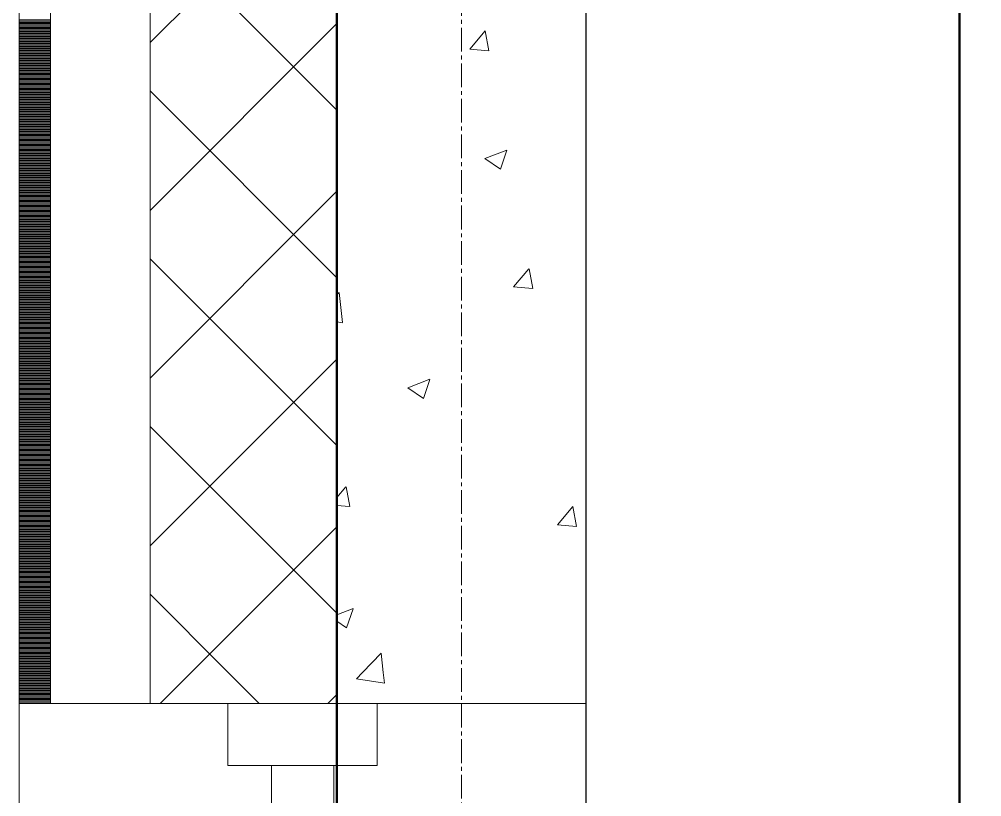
# Model space of a CAD drawing. Header units: millimetres. Extents: x -231292 to 573618, y -153144 to 564035.
# Drawn here: x 8528 to 9301, y -93020 to -92396 of the extents above; entities that cross this region are included whole.
import ezdxf

# ---------------------------------------------------------------- set-up
doc = ezdxf.new("R2010")
doc.units = ezdxf.units.MM
doc.linetypes.add('CENTER2', pattern=[28.575, 19.05, -3.175, 3.175, -3.175])
doc.layers.get('0').update_dxf_attribs({"color": 250})
for name, color, linetype, lineweight in [('A-Wall_Материал_Газоблок_Контур', 250, 'Continuous', 0), ('АР_Окна', 250, 'Continuous', 5), ('АР_Стены ПЕНОблок', 250, 'Continuous', 20), ('АР_Тонкая', 250, 'Continuous', 5), ('АР_Утеплитель', 250, 'Continuous', 0), ('АР_Штриховка', 250, 'Continuous', 0), ('РД_Оси_100', 250, 'Continuous', 0)]:
    doc.layers.add(name, color=color, linetype=linetype, lineweight=lineweight)
doc.layers.add('КР_Балки-0.5', color=60, linetype='Continuous', lineweight=50, plot=False)

# ---------------------------------------------------------------- blocks, each defined once
blk = doc.blocks.new('оси_рен')
at = {"layer": 'РД_Оси_100', "color": 251, "linetype": 'CENTER2', "true_color": 0x636466}
blk.add_line((1195652.916, 135558.25), (1195652.916, 223268.25), dxfattribs=at)

msp = doc.modelspace()

# ---------------------------------------------------------------- linework, layer by layer
at = {"lineweight": -3}
msp.add_lwpolyline([(21283.458, -80265.283), (8983.458, -80265.283), (8983.458, -98050.283), (21283.458, -98050.283)], close=True, dxfattribs=at)
at = {"layer": 'A-Wall_Материал_Газоблок_Контур', "color": 18, "linetype": 'Continuous', "lineweight": 0, "true_color": 0x000000}
for p, q in [((8528.458, -92945.283), (8528.458, -94445.283)), ((8983.458, -94445.283), (8983.458, -92945.283))]:
    msp.add_line(p, q, dxfattribs=at)
at = {"layer": 'АР_Окна', "color": 18, "linetype": 'Continuous', "lineweight": 5, "true_color": 0x000000}
for p, q in [((8528.458, -92945.283), (8528.458, -94445.283)), ((8815.958, -92945.283), (8695.958, -92945.283)), ((8695.958, -92945.283), (8695.958, -92995.283)), ((8815.958, -92995.283), (8815.958, -92945.283)), ((8983.458, -92945.283), (8983.458, -94445.283)), ((8695.958, -92995.283), (8815.958, -92995.283)), ((8730.958, -92995.283), (8780.958, -92995.283)), ((8730.958, -94395.283), (8730.958, -92995.283)), ((8780.958, -92995.283), (8780.958, -94395.283))]:
    msp.add_line(p, q, dxfattribs=at)
at = {"layer": 'АР_Стены ПЕНОблок', "color": 18, "linetype": 'Continuous', "lineweight": 20, "true_color": 0x000000}
for p, q in [((8783.458, -91745.283), (8783.458, -92920.356)), ((8983.458, -92920.356), (8983.458, -91745.283)), ((8783.458, -92920.356), (8783.458, -92945.283)), ((8983.458, -92945.283), (8983.458, -92920.356)), ((8783.458, -92945.283), (8983.458, -92945.283))]:
    msp.add_line(p, q, dxfattribs=at)
at = {"layer": 'АР_Тонкая', "color": 18, "linetype": 'Continuous', "lineweight": 5, "true_color": 0x000000}
for p, q in [((8528.458, -91745.283), (8528.458, -92920.356)), ((8553.458, -91745.283), (8553.458, -92920.356)), ((8553.458, -92920.356), (8553.458, -91745.283)), ((8633.458, -92920.356), (8633.458, -91745.283)), ((8528.458, -92920.356), (8528.458, -92945.283)), ((8553.458, -92920.356), (8553.458, -92945.283)), ((8553.458, -92945.283), (8553.458, -92920.356)), ((8633.458, -92945.283), (8633.458, -92920.356)), ((8528.458, -92945.283), (8553.458, -92945.283)), ((8553.458, -92945.283), (8633.458, -92945.283))]:
    msp.add_line(p, q, dxfattribs=at)
at = {"layer": 'АР_Утеплитель', "color": 18, "linetype": 'Continuous', "lineweight": 0, "true_color": 0x000000}
for p, q in [((8633.458, -91745.283), (8633.458, -92920.356)), ((8783.458, -92920.356), (8783.458, -91745.283)), ((8633.458, -92920.356), (8633.458, -92945.283)), ((8783.458, -92945.283), (8783.458, -92920.356)), ((8633.458, -92945.283), (8783.458, -92945.283))]:
    msp.add_line(p, q, dxfattribs=at)
at = {"layer": 'АР_Штриховка', "color": 18, "linetype": 'Continuous', "lineweight": 0, "true_color": 0x000000}
for p, q in [((8633.458, -92414.581), (8783.458, -92264.581)), ((8783.458, -92468.693), (8633.458, -92318.693)), ((8528.458, -92396.283), (8553.458, -92396.283)), ((8528.458, -92397.283), (8553.458, -92397.283)), ((8528.458, -92398.283), (8553.458, -92398.283)), ((8528.458, -92399.283), (8553.458, -92399.283)), ((8528.458, -92400.283), (8553.458, -92400.283)), ((8528.458, -92401.283), (8553.458, -92401.283)), ((8528.458, -92402.283), (8553.458, -92402.283)), ((8528.458, -92403.283), (8553.458, -92403.283)), ((8633.458, -92549.285), (8783.458, -92399.285)), ((8528.458, -92404.283), (8553.458, -92404.283)), ((8528.458, -92405.283), (8553.458, -92405.283)), ((8528.458, -92406.283), (8553.458, -92406.283)), ((8528.458, -92407.283), (8553.458, -92407.283)), ((8528.458, -92408.283), (8553.458, -92408.283)), ((8528.458, -92409.283), (8553.458, -92409.283)), ((8528.458, -92410.283), (8553.458, -92410.283)), ((8890.201, -92419.751), (8902.447, -92405.157)), ((8905.55, -92421.049), (8902.613, -92405.127)), ((8528.458, -92411.283), (8553.458, -92411.283)), ((8528.458, -92412.283), (8553.458, -92412.283)), ((8528.458, -92413.283), (8553.458, -92413.283)), ((8528.458, -92414.283), (8553.458, -92414.283)), ((8528.458, -92415.283), (8553.458, -92415.283)), ((8528.458, -92416.283), (8553.458, -92416.283)), ((8528.458, -92417.283), (8553.458, -92417.283)), ((8528.458, -92418.283), (8553.458, -92418.283)), ((8528.458, -92419.283), (8553.458, -92419.283)), ((8528.458, -92420.283), (8553.458, -92420.283)), ((8528.458, -92421.283), (8553.458, -92421.283)), ((8528.458, -92422.283), (8553.458, -92422.283)), ((8528.458, -92423.283), (8553.458, -92423.283)), ((8528.458, -92424.283), (8553.458, -92424.283)), ((8528.458, -92425.283), (8553.458, -92425.283)), ((8528.458, -92426.283), (8553.458, -92426.283)), ((8890.201, -92419.751), (8905.383, -92421.079)), ((8528.458, -92427.283), (8553.458, -92427.283)), ((8528.458, -92428.283), (8553.458, -92428.283)), ((8528.458, -92429.283), (8553.458, -92429.283)), ((8528.458, -92430.283), (8553.458, -92430.283)), ((8528.458, -92431.283), (8553.458, -92431.283)), ((8528.458, -92432.283), (8553.458, -92432.283)), ((8528.458, -92433.283), (8553.458, -92433.283)), ((8528.458, -92434.283), (8553.458, -92434.283)), ((8528.458, -92435.283), (8553.458, -92435.283)), ((8528.458, -92436.283), (8553.458, -92436.283)), ((8528.458, -92437.283), (8553.458, -92437.283)), ((8528.458, -92438.283), (8553.458, -92438.283)), ((8528.458, -92439.283), (8553.458, -92439.283)), ((8528.458, -92440.283), (8553.458, -92440.283)), ((8528.458, -92441.283), (8553.458, -92441.283)), ((8528.458, -92442.283), (8553.458, -92442.283)), ((8528.458, -92443.283), (8553.458, -92443.283)), ((8528.458, -92444.283), (8553.458, -92444.283)), ((8528.458, -92445.283), (8553.458, -92445.283)), ((8528.458, -92446.283), (8553.458, -92446.283)), ((8528.458, -92447.283), (8553.458, -92447.283)), ((8528.458, -92448.283), (8553.458, -92448.283)), ((8528.458, -92449.283), (8553.458, -92449.283)), ((8528.458, -92450.283), (8553.458, -92450.283)), ((8528.458, -92451.283), (8553.458, -92451.283)), ((8528.458, -92452.283), (8553.458, -92452.283)), ((8528.458, -92453.283), (8553.458, -92453.283)), ((8528.458, -92454.283), (8553.458, -92454.283)), ((8528.458, -92455.283), (8553.458, -92455.283)), ((8528.458, -92456.283), (8553.458, -92456.283)), ((8528.458, -92457.283), (8553.458, -92457.283)), ((8783.458, -92603.397), (8633.458, -92453.397)), ((8528.458, -92458.283), (8553.458, -92458.283)), ((8528.458, -92459.283), (8553.458, -92459.283)), ((8528.458, -92460.283), (8553.458, -92460.283)), ((8528.458, -92461.283), (8553.458, -92461.283)), ((8528.458, -92462.283), (8553.458, -92462.283)), ((8528.458, -92463.283), (8553.458, -92463.283)), ((8528.458, -92464.283), (8553.458, -92464.283)), ((8528.458, -92465.283), (8553.458, -92465.283)), ((8528.458, -92466.283), (8553.458, -92466.283)), ((8528.458, -92467.283), (8553.458, -92467.283)), ((8528.458, -92468.283), (8553.458, -92468.283)), ((8528.458, -92469.283), (8553.458, -92469.283)), ((8528.458, -92470.283), (8553.458, -92470.283)), ((8528.458, -92471.283), (8553.458, -92471.283)), ((8528.458, -92472.283), (8553.458, -92472.283)), ((8528.458, -92473.283), (8553.458, -92473.283)), ((8528.458, -92474.283), (8553.458, -92474.283)), ((8528.458, -92475.283), (8553.458, -92475.283)), ((8528.458, -92476.283), (8553.458, -92476.283)), ((8528.458, -92477.283), (8553.458, -92477.283)), ((8528.458, -92478.283), (8553.458, -92478.283)), ((8528.458, -92479.283), (8553.458, -92479.283)), ((8528.458, -92480.283), (8553.458, -92480.283)), ((8528.458, -92481.283), (8553.458, -92481.283)), ((8528.458, -92482.283), (8553.458, -92482.283)), ((8528.458, -92483.283), (8553.458, -92483.283)), ((8528.458, -92484.283), (8553.458, -92484.283)), ((8528.458, -92485.283), (8553.458, -92485.283)), ((8528.458, -92486.283), (8553.458, -92486.283)), ((8528.458, -92487.283), (8553.458, -92487.283)), ((8528.458, -92488.283), (8553.458, -92488.283)), ((8528.458, -92489.283), (8553.458, -92489.283)), ((8528.458, -92490.283), (8553.458, -92490.283)), ((8528.458, -92491.283), (8553.458, -92491.283)), ((8528.458, -92492.283), (8553.458, -92492.283)), ((8528.458, -92493.283), (8553.458, -92493.283)), ((8528.458, -92494.283), (8553.458, -92494.283)), ((8528.458, -92495.283), (8553.458, -92495.283)), ((8528.458, -92496.283), (8553.458, -92496.283)), ((8528.458, -92497.283), (8553.458, -92497.283)), ((8528.458, -92498.283), (8553.458, -92498.283)), ((8528.458, -92499.283), (8553.458, -92499.283)), ((8528.458, -92500.283), (8553.458, -92500.283)), ((8528.458, -92501.283), (8553.458, -92501.283)), ((8528.458, -92502.283), (8553.458, -92502.283)), ((8528.458, -92503.283), (8553.458, -92503.283)), ((8902.292, -92507.641), (8920.077, -92500.815)), ((8914.912, -92516.211), (8920.063, -92500.862)), ((8528.458, -92504.283), (8553.458, -92504.283)), ((8528.458, -92505.283), (8553.458, -92505.283)), ((8528.458, -92506.283), (8553.458, -92506.283)), ((8528.458, -92507.283), (8553.458, -92507.283)), ((8528.458, -92508.283), (8553.458, -92508.283)), ((8528.458, -92509.283), (8553.458, -92509.283)), ((8528.458, -92510.283), (8553.458, -92510.283)), ((8528.458, -92511.283), (8553.458, -92511.283)), ((8902.271, -92507.686), (8914.906, -92516.208)), ((8528.458, -92512.283), (8553.458, -92512.283)), ((8528.458, -92513.283), (8553.458, -92513.283)), ((8528.458, -92514.283), (8553.458, -92514.283)), ((8528.458, -92515.283), (8553.458, -92515.283)), ((8528.458, -92516.283), (8553.458, -92516.283)), ((8528.458, -92517.283), (8553.458, -92517.283)), ((8528.458, -92518.283), (8553.458, -92518.283)), ((8528.458, -92519.283), (8553.458, -92519.283)), ((8528.458, -92520.283), (8553.458, -92520.283)), ((8528.458, -92521.283), (8553.458, -92521.283)), ((8528.458, -92522.283), (8553.458, -92522.283)), ((8528.458, -92523.283), (8553.458, -92523.283)), ((8528.458, -92524.283), (8553.458, -92524.283)), ((8528.458, -92525.283), (8553.458, -92525.283)), ((8528.458, -92526.283), (8553.458, -92526.283)), ((8528.458, -92527.283), (8553.458, -92527.283)), ((8528.458, -92528.283), (8553.458, -92528.283)), ((8528.458, -92529.283), (8553.458, -92529.283)), ((8528.458, -92530.283), (8553.458, -92530.283)), ((8528.458, -92531.283), (8553.458, -92531.283)), ((8528.458, -92532.283), (8553.458, -92532.283)), ((8528.458, -92533.283), (8553.458, -92533.283)), ((8528.458, -92534.283), (8553.458, -92534.283)), ((8633.458, -92683.989), (8783.458, -92533.989)), ((8528.458, -92535.283), (8553.458, -92535.283)), ((8528.458, -92536.283), (8553.458, -92536.283)), ((8528.458, -92537.283), (8553.458, -92537.283)), ((8528.458, -92538.283), (8553.458, -92538.283)), ((8528.458, -92539.283), (8553.458, -92539.283)), ((8528.458, -92540.283), (8553.458, -92540.283)), ((8528.458, -92541.283), (8553.458, -92541.283)), ((8528.458, -92542.283), (8553.458, -92542.283)), ((8528.458, -92543.283), (8553.458, -92543.283)), ((8528.458, -92544.283), (8553.458, -92544.283)), ((8528.458, -92545.283), (8553.458, -92545.283)), ((8528.458, -92546.283), (8553.458, -92546.283)), ((8528.458, -92547.283), (8553.458, -92547.283)), ((8528.458, -92548.283), (8553.458, -92548.283)), ((8528.458, -92549.283), (8553.458, -92549.283)), ((8528.458, -92550.283), (8553.458, -92550.283)), ((8528.458, -92551.283), (8553.458, -92551.283)), ((8528.458, -92552.283), (8553.458, -92552.283)), ((8528.458, -92553.283), (8553.458, -92553.283)), ((8528.458, -92554.283), (8553.458, -92554.283)), ((8528.458, -92555.283), (8553.458, -92555.283)), ((8528.458, -92556.283), (8553.458, -92556.283)), ((8528.458, -92557.283), (8553.458, -92557.283)), ((8528.458, -92558.283), (8553.458, -92558.283)), ((8528.458, -92559.283), (8553.458, -92559.283)), ((8528.458, -92560.283), (8553.458, -92560.283)), ((8528.458, -92561.283), (8553.458, -92561.283)), ((8528.458, -92562.283), (8553.458, -92562.283)), ((8528.458, -92563.283), (8553.458, -92563.283)), ((8528.458, -92564.283), (8553.458, -92564.283)), ((8528.458, -92565.283), (8553.458, -92565.283)), ((8528.458, -92566.283), (8553.458, -92566.283)), ((8528.458, -92567.283), (8553.458, -92567.283)), ((8528.458, -92568.283), (8553.458, -92568.283)), ((8528.458, -92569.283), (8553.458, -92569.283)), ((8528.458, -92570.283), (8553.458, -92570.283)), ((8528.458, -92571.283), (8553.458, -92571.283)), ((8528.458, -92572.283), (8553.458, -92572.283)), ((8528.458, -92573.283), (8553.458, -92573.283)), ((8528.458, -92574.283), (8553.458, -92574.283)), ((8528.458, -92575.283), (8553.458, -92575.283)), ((8528.458, -92576.283), (8553.458, -92576.283)), ((8528.458, -92577.283), (8553.458, -92577.283)), ((8528.458, -92578.283), (8553.458, -92578.283)), ((8528.458, -92579.283), (8553.458, -92579.283)), ((8528.458, -92580.283), (8553.458, -92580.283)), ((8528.458, -92581.283), (8553.458, -92581.283)), ((8528.458, -92582.283), (8553.458, -92582.283)), ((8528.458, -92583.283), (8553.458, -92583.283)), ((8528.458, -92584.283), (8553.458, -92584.283)), ((8528.458, -92585.283), (8553.458, -92585.283)), ((8528.458, -92586.283), (8553.458, -92586.283)), ((8528.458, -92587.283), (8553.458, -92587.283)), ((8528.458, -92588.283), (8553.458, -92588.283)), ((8783.458, -92738.1), (8633.458, -92588.1)), ((8528.458, -92589.283), (8553.458, -92589.283)), ((8528.458, -92590.283), (8553.458, -92590.283)), ((8528.458, -92591.283), (8553.458, -92591.283)), ((8528.458, -92592.283), (8553.458, -92592.283)), ((8528.458, -92593.283), (8553.458, -92593.283)), ((8528.458, -92594.283), (8553.458, -92594.283)), ((8528.458, -92595.283), (8553.458, -92595.283)), ((8528.458, -92596.283), (8553.458, -92596.283)), ((8925.445, -92610.807), (8937.69, -92596.214)), ((8940.793, -92612.106), (8937.856, -92596.184)), ((8528.458, -92597.283), (8553.458, -92597.283)), ((8528.458, -92598.283), (8553.458, -92598.283)), ((8528.458, -92599.283), (8553.458, -92599.283)), ((8528.458, -92600.283), (8553.458, -92600.283)), ((8528.458, -92601.283), (8553.458, -92601.283)), ((8528.458, -92602.283), (8553.458, -92602.283)), ((8528.458, -92603.283), (8553.458, -92603.283)), ((8528.458, -92604.283), (8553.458, -92604.283)), ((8528.458, -92605.283), (8553.458, -92605.283)), ((8528.458, -92606.283), (8553.458, -92606.283)), ((8528.458, -92607.283), (8553.458, -92607.283)), ((8528.458, -92608.283), (8553.458, -92608.283)), ((8528.458, -92609.283), (8553.458, -92609.283)), ((8528.458, -92610.283), (8553.458, -92610.283)), ((8528.458, -92611.283), (8553.458, -92611.283)), ((8925.445, -92610.808), (8940.627, -92612.136)), ((8528.458, -92612.283), (8553.458, -92612.283)), ((8528.458, -92613.283), (8553.458, -92613.283)), ((8528.458, -92614.283), (8553.458, -92614.283)), ((8528.458, -92615.283), (8553.458, -92615.283)), ((8528.458, -92616.283), (8553.458, -92616.283)), ((8528.458, -92617.283), (8553.458, -92617.283)), ((8528.458, -92618.283), (8553.458, -92618.283)), ((8528.458, -92619.283), (8553.458, -92619.283)), ((8783.458, -92617.242), (8785.261, -92615.363)), ((8788.11, -92639.48), (8785.304, -92615.358)), ((8528.458, -92620.283), (8553.458, -92620.283)), ((8528.458, -92621.283), (8553.458, -92621.283)), ((8528.458, -92622.283), (8553.458, -92622.283)), ((8528.458, -92623.283), (8553.458, -92623.283)), ((8528.458, -92624.283), (8553.458, -92624.283)), ((8528.458, -92625.283), (8553.458, -92625.283)), ((8528.458, -92626.283), (8553.458, -92626.283)), ((8528.458, -92627.283), (8553.458, -92627.283)), ((8528.458, -92628.283), (8553.458, -92628.283)), ((8528.458, -92629.283), (8553.458, -92629.283)), ((8528.458, -92630.283), (8553.458, -92630.283)), ((8528.458, -92631.283), (8553.458, -92631.283)), ((8528.458, -92632.283), (8553.458, -92632.283)), ((8528.458, -92633.283), (8553.458, -92633.283)), ((8528.458, -92634.283), (8553.458, -92634.283)), ((8528.458, -92635.283), (8553.458, -92635.283)), ((8528.458, -92636.283), (8553.458, -92636.283)), ((8528.458, -92637.283), (8553.458, -92637.283)), ((8528.458, -92638.283), (8553.458, -92638.283)), ((8528.458, -92639.283), (8553.458, -92639.283)), ((8528.458, -92640.283), (8553.458, -92640.283)), ((8528.458, -92641.283), (8553.458, -92641.283)), ((8528.458, -92642.283), (8553.458, -92642.283)), ((8783.458, -92638.833), (8788.099, -92639.553)), ((8528.458, -92643.283), (8553.458, -92643.283)), ((8528.458, -92644.283), (8553.458, -92644.283)), ((8528.458, -92645.283), (8553.458, -92645.283)), ((8528.458, -92646.283), (8553.458, -92646.283)), ((8528.458, -92647.283), (8553.458, -92647.283)), ((8528.458, -92648.283), (8553.458, -92648.283)), ((8528.458, -92649.283), (8553.458, -92649.283)), ((8528.458, -92650.283), (8553.458, -92650.283)), ((8528.458, -92651.283), (8553.458, -92651.283)), ((8528.458, -92652.283), (8553.458, -92652.283)), ((8528.458, -92653.283), (8553.458, -92653.283)), ((8528.458, -92654.283), (8553.458, -92654.283)), ((8528.458, -92655.283), (8553.458, -92655.283)), ((8528.458, -92656.283), (8553.458, -92656.283)), ((8528.458, -92657.283), (8553.458, -92657.283)), ((8528.458, -92658.283), (8553.458, -92658.283)), ((8528.458, -92659.283), (8553.458, -92659.283)), ((8528.458, -92660.283), (8553.458, -92660.283)), ((8528.458, -92661.283), (8553.458, -92661.283)), ((8528.458, -92662.283), (8553.458, -92662.283)), ((8528.458, -92663.283), (8553.458, -92663.283)), ((8528.458, -92664.283), (8553.458, -92664.283)), ((8528.458, -92665.283), (8553.458, -92665.283)), ((8528.458, -92666.283), (8553.458, -92666.283)), ((8528.458, -92667.283), (8553.458, -92667.283)), ((8528.458, -92668.283), (8553.458, -92668.283)), ((8528.458, -92669.283), (8553.458, -92669.283)), ((8528.458, -92670.283), (8553.458, -92670.283)), ((8528.458, -92671.283), (8553.458, -92671.283)), ((8528.458, -92672.283), (8553.458, -92672.283)), ((8528.458, -92673.283), (8553.458, -92673.283)), ((8633.458, -92818.693), (8783.458, -92668.693)), ((8528.458, -92674.283), (8553.458, -92674.283)), ((8528.458, -92675.283), (8553.458, -92675.283)), ((8528.458, -92676.283), (8553.458, -92676.283)), ((8528.458, -92677.283), (8553.458, -92677.283)), ((8528.458, -92678.283), (8553.458, -92678.283)), ((8528.458, -92679.283), (8553.458, -92679.283)), ((8528.458, -92680.283), (8553.458, -92680.283)), ((8528.458, -92681.283), (8553.458, -92681.283)), ((8528.458, -92682.283), (8553.458, -92682.283)), ((8528.458, -92683.283), (8553.458, -92683.283)), ((8528.458, -92684.283), (8553.458, -92684.283)), ((8528.458, -92685.283), (8553.458, -92685.283)), ((8528.458, -92686.283), (8553.458, -92686.283)), ((8528.458, -92687.283), (8553.458, -92687.283)), ((8528.458, -92688.283), (8553.458, -92688.283)), ((8528.458, -92689.283), (8553.458, -92689.283)), ((8840.49, -92691.83), (8858.274, -92685.003)), ((8853.11, -92700.399), (8858.261, -92685.05)), ((8528.458, -92690.283), (8553.458, -92690.283)), ((8528.458, -92691.283), (8553.458, -92691.283)), ((8528.458, -92692.283), (8553.458, -92692.283)), ((8528.458, -92693.283), (8553.458, -92693.283)), ((8528.458, -92694.283), (8553.458, -92694.283)), ((8528.458, -92695.283), (8553.458, -92695.283)), ((8528.458, -92696.283), (8553.458, -92696.283)), ((8840.469, -92691.874), (8853.104, -92700.396)), ((8528.458, -92697.283), (8553.458, -92697.283)), ((8528.458, -92698.283), (8553.458, -92698.283)), ((8528.458, -92699.283), (8553.458, -92699.283)), ((8528.458, -92700.283), (8553.458, -92700.283)), ((8528.458, -92701.283), (8553.458, -92701.283)), ((8528.458, -92702.283), (8553.458, -92702.283)), ((8528.458, -92703.283), (8553.458, -92703.283)), ((8528.458, -92704.283), (8553.458, -92704.283)), ((8528.458, -92705.283), (8553.458, -92705.283)), ((8528.458, -92706.283), (8553.458, -92706.283)), ((8528.458, -92707.283), (8553.458, -92707.283)), ((8528.458, -92708.283), (8553.458, -92708.283)), ((8528.458, -92709.283), (8553.458, -92709.283)), ((8528.458, -92710.283), (8553.458, -92710.283)), ((8528.458, -92711.283), (8553.458, -92711.283)), ((8528.458, -92712.283), (8553.458, -92712.283)), ((8528.458, -92713.283), (8553.458, -92713.283)), ((8528.458, -92714.283), (8553.458, -92714.283)), ((8528.458, -92715.283), (8553.458, -92715.283)), ((8528.458, -92716.283), (8553.458, -92716.283)), ((8528.458, -92717.283), (8553.458, -92717.283)), ((8528.458, -92718.283), (8553.458, -92718.283)), ((8528.458, -92719.283), (8553.458, -92719.283)), ((8528.458, -92720.283), (8553.458, -92720.283)), ((8528.458, -92721.283), (8553.458, -92721.283)), ((8528.458, -92722.283), (8553.458, -92722.283)), ((8528.458, -92723.283), (8553.458, -92723.283)), ((8528.458, -92724.283), (8553.458, -92724.283)), ((8528.458, -92725.283), (8553.458, -92725.283)), ((8528.458, -92726.283), (8553.458, -92726.283)), ((8528.458, -92727.283), (8553.458, -92727.283)), ((8783.458, -92872.804), (8633.458, -92722.804)), ((8528.458, -92728.283), (8553.458, -92728.283)), ((8528.458, -92729.283), (8553.458, -92729.283)), ((8528.458, -92730.283), (8553.458, -92730.283)), ((8528.458, -92731.283), (8553.458, -92731.283)), ((8528.458, -92732.283), (8553.458, -92732.283)), ((8528.458, -92733.283), (8553.458, -92733.283)), ((8528.458, -92734.283), (8553.458, -92734.283)), ((8528.458, -92735.283), (8553.458, -92735.283)), ((8528.458, -92736.283), (8553.458, -92736.283)), ((8528.458, -92737.283), (8553.458, -92737.283)), ((8528.458, -92738.283), (8553.458, -92738.283)), ((8528.458, -92739.283), (8553.458, -92739.283)), ((8528.458, -92740.283), (8553.458, -92740.283)), ((8528.458, -92741.283), (8553.458, -92741.283)), ((8528.458, -92742.283), (8553.458, -92742.283)), ((8528.458, -92743.283), (8553.458, -92743.283)), ((8528.458, -92744.283), (8553.458, -92744.283)), ((8528.458, -92745.283), (8553.458, -92745.283)), ((8528.458, -92746.283), (8553.458, -92746.283)), ((8528.458, -92747.283), (8553.458, -92747.283)), ((8528.458, -92748.283), (8553.458, -92748.283)), ((8528.458, -92749.283), (8553.458, -92749.283)), ((8528.458, -92750.283), (8553.458, -92750.283)), ((8528.458, -92751.283), (8553.458, -92751.283)), ((8528.458, -92752.283), (8553.458, -92752.283)), ((8528.458, -92753.283), (8553.458, -92753.283)), ((8528.458, -92754.283), (8553.458, -92754.283)), ((8528.458, -92755.283), (8553.458, -92755.283)), ((8528.458, -92756.283), (8553.458, -92756.283)), ((8528.458, -92757.283), (8553.458, -92757.283)), ((8528.458, -92758.283), (8553.458, -92758.283)), ((8528.458, -92759.283), (8553.458, -92759.283)), ((8528.458, -92760.283), (8553.458, -92760.283)), ((8528.458, -92761.283), (8553.458, -92761.283)), ((8528.458, -92762.283), (8553.458, -92762.283)), ((8528.458, -92763.283), (8553.458, -92763.283)), ((8528.458, -92764.283), (8553.458, -92764.283)), ((8528.458, -92765.283), (8553.458, -92765.283)), ((8528.458, -92766.283), (8553.458, -92766.283)), ((8528.458, -92767.283), (8553.458, -92767.283)), ((8528.458, -92768.283), (8553.458, -92768.283)), ((8528.458, -92769.283), (8553.458, -92769.283)), ((8528.458, -92770.283), (8553.458, -92770.283)), ((8528.458, -92771.283), (8553.458, -92771.283)), ((8528.458, -92772.283), (8553.458, -92772.283)), ((8528.458, -92773.283), (8553.458, -92773.283)), ((8528.458, -92774.283), (8553.458, -92774.283)), ((8783.458, -92780.021), (8790.749, -92771.332)), ((8793.852, -92787.223), (8790.915, -92771.302)), ((8528.458, -92775.283), (8553.458, -92775.283)), ((8528.458, -92776.283), (8553.458, -92776.283)), ((8528.458, -92777.283), (8553.458, -92777.283)), ((8528.458, -92778.283), (8553.458, -92778.283)), ((8528.458, -92779.283), (8553.458, -92779.283)), ((8528.458, -92780.283), (8553.458, -92780.283)), ((8528.458, -92781.283), (8553.458, -92781.283)), ((8528.458, -92782.283), (8553.458, -92782.283)), ((8528.458, -92783.283), (8553.458, -92783.283)), ((8528.458, -92784.283), (8553.458, -92784.283)), ((8528.458, -92785.283), (8553.458, -92785.283)), ((8528.458, -92786.283), (8553.458, -92786.283)), ((8528.458, -92787.283), (8553.458, -92787.283)), ((8528.458, -92788.283), (8553.458, -92788.283)), ((8528.458, -92789.283), (8553.458, -92789.283)), ((8783.458, -92786.359), (8793.686, -92787.254)), ((8960.688, -92801.864), (8972.933, -92787.271)), ((8976.036, -92803.163), (8973.099, -92787.241)), ((8528.458, -92790.283), (8553.458, -92790.283)), ((8528.458, -92791.283), (8553.458, -92791.283)), ((8528.458, -92792.283), (8553.458, -92792.283)), ((8528.458, -92793.283), (8553.458, -92793.283)), ((8528.458, -92794.283), (8553.458, -92794.283)), ((8528.458, -92795.283), (8553.458, -92795.283)), ((8528.458, -92796.283), (8553.458, -92796.283)), ((8528.458, -92797.283), (8553.458, -92797.283)), ((8528.458, -92798.283), (8553.458, -92798.283)), ((8528.458, -92799.283), (8553.458, -92799.283)), ((8528.458, -92800.283), (8553.458, -92800.283)), ((8528.458, -92801.283), (8553.458, -92801.283)), ((8528.458, -92802.283), (8553.458, -92802.283)), ((8528.458, -92803.283), (8553.458, -92803.283)), ((8528.458, -92804.283), (8553.458, -92804.283)), ((8528.458, -92805.283), (8553.458, -92805.283)), ((8666.498, -92920.356), (8783.458, -92803.397)), ((8960.688, -92801.865), (8975.87, -92803.193)), ((8528.458, -92806.283), (8553.458, -92806.283)), ((8528.458, -92807.283), (8553.458, -92807.283)), ((8528.458, -92808.283), (8553.458, -92808.283)), ((8528.458, -92809.283), (8553.458, -92809.283)), ((8528.458, -92810.283), (8553.458, -92810.283)), ((8528.458, -92811.283), (8553.458, -92811.283)), ((8528.458, -92812.283), (8553.458, -92812.283)), ((8528.458, -92813.283), (8553.458, -92813.283)), ((8528.458, -92814.283), (8553.458, -92814.283)), ((8528.458, -92815.283), (8553.458, -92815.283)), ((8528.458, -92816.283), (8553.458, -92816.283)), ((8528.458, -92817.283), (8553.458, -92817.283)), ((8528.458, -92818.283), (8553.458, -92818.283)), ((8528.458, -92819.283), (8553.458, -92819.283)), ((8528.458, -92820.283), (8553.458, -92820.283)), ((8528.458, -92821.283), (8553.458, -92821.283)), ((8528.458, -92822.283), (8553.458, -92822.283)), ((8528.458, -92823.283), (8553.458, -92823.283)), ((8528.458, -92824.283), (8553.458, -92824.283)), ((8528.458, -92825.283), (8553.458, -92825.283)), ((8528.458, -92826.283), (8553.458, -92826.283)), ((8528.458, -92827.283), (8553.458, -92827.283)), ((8528.458, -92828.283), (8553.458, -92828.283)), ((8528.458, -92829.283), (8553.458, -92829.283)), ((8528.458, -92830.283), (8553.458, -92830.283)), ((8528.458, -92831.283), (8553.458, -92831.283)), ((8528.458, -92832.283), (8553.458, -92832.283)), ((8528.458, -92833.283), (8553.458, -92833.283)), ((8528.458, -92834.283), (8553.458, -92834.283)), ((8528.458, -92835.283), (8553.458, -92835.283)), ((8528.458, -92836.283), (8553.458, -92836.283)), ((8528.458, -92837.283), (8553.458, -92837.283)), ((8528.458, -92838.283), (8553.458, -92838.283)), ((8528.458, -92839.283), (8553.458, -92839.283)), ((8528.458, -92840.283), (8553.458, -92840.283)), ((8528.458, -92841.283), (8553.458, -92841.283)), ((8528.458, -92842.283), (8553.458, -92842.283)), ((8528.458, -92843.283), (8553.458, -92843.283)), ((8528.458, -92844.283), (8553.458, -92844.283)), ((8528.458, -92845.283), (8553.458, -92845.283)), ((8528.458, -92846.283), (8553.458, -92846.283)), ((8528.458, -92847.283), (8553.458, -92847.283)), ((8528.458, -92848.283), (8553.458, -92848.283)), ((8528.458, -92849.283), (8553.458, -92849.283)), ((8528.458, -92850.283), (8553.458, -92850.283)), ((8528.458, -92851.283), (8553.458, -92851.283)), ((8528.458, -92852.283), (8553.458, -92852.283)), ((8528.458, -92853.283), (8553.458, -92853.283)), ((8528.458, -92854.283), (8553.458, -92854.283)), ((8528.458, -92855.283), (8553.458, -92855.283)), ((8528.458, -92856.283), (8553.458, -92856.283)), ((8528.458, -92857.283), (8553.458, -92857.283)), ((8528.458, -92858.283), (8553.458, -92858.283)), ((8528.458, -92859.283), (8553.458, -92859.283)), ((8696.306, -92920.356), (8633.458, -92857.508)), ((8528.458, -92860.283), (8553.458, -92860.283)), ((8528.458, -92861.283), (8553.458, -92861.283)), ((8528.458, -92862.283), (8553.458, -92862.283)), ((8528.458, -92863.283), (8553.458, -92863.283)), ((8528.458, -92864.283), (8553.458, -92864.283)), ((8528.458, -92865.283), (8553.458, -92865.283)), ((8528.458, -92866.283), (8553.458, -92866.283)), ((8528.458, -92867.283), (8553.458, -92867.283)), ((8528.458, -92868.283), (8553.458, -92868.283)), ((8528.458, -92869.283), (8553.458, -92869.283)), ((8528.458, -92870.283), (8553.458, -92870.283)), ((8528.458, -92871.283), (8553.458, -92871.283)), ((8528.458, -92872.283), (8553.458, -92872.283)), ((8528.458, -92873.283), (8553.458, -92873.283)), ((8528.458, -92874.283), (8553.458, -92874.283)), ((8783.458, -92874.186), (8796.472, -92869.191)), ((8791.308, -92884.587), (8796.458, -92869.238)), ((8528.458, -92875.283), (8553.458, -92875.283)), ((8528.458, -92876.283), (8553.458, -92876.283)), ((8528.458, -92877.283), (8553.458, -92877.283)), ((8528.458, -92878.283), (8553.458, -92878.283)), ((8528.458, -92879.283), (8553.458, -92879.283)), ((8528.458, -92880.283), (8553.458, -92880.283)), ((8528.458, -92881.283), (8553.458, -92881.283)), ((8528.458, -92882.283), (8553.458, -92882.283)), ((8783.458, -92879.294), (8791.302, -92884.584)), ((8528.458, -92883.283), (8553.458, -92883.283)), ((8528.458, -92884.283), (8553.458, -92884.283)), ((8528.458, -92885.283), (8553.458, -92885.283)), ((8528.458, -92886.283), (8553.458, -92886.283)), ((8528.458, -92887.283), (8553.458, -92887.283)), ((8528.458, -92888.283), (8553.458, -92888.283)), ((8528.458, -92889.283), (8553.458, -92889.283)), ((8528.458, -92890.283), (8553.458, -92890.283)), ((8528.458, -92891.283), (8553.458, -92891.283)), ((8528.458, -92892.283), (8553.458, -92892.283)), ((8528.458, -92893.283), (8553.458, -92893.283)), ((8528.458, -92894.283), (8553.458, -92894.283)), ((8528.458, -92895.283), (8553.458, -92895.283)), ((8528.458, -92896.283), (8553.458, -92896.283)), ((8528.458, -92897.283), (8553.458, -92897.283)), ((8528.458, -92898.283), (8553.458, -92898.283)), ((8528.458, -92899.283), (8553.458, -92899.283)), ((8528.458, -92900.283), (8553.458, -92900.283)), ((8528.458, -92901.283), (8553.458, -92901.283)), ((8528.458, -92902.283), (8553.458, -92902.283)), ((8528.458, -92903.283), (8553.458, -92903.283)), ((8528.458, -92904.283), (8553.458, -92904.283)), ((8528.458, -92905.283), (8553.458, -92905.283)), ((8804.039, -92920.356), (8818.936, -92904.831)), ((8820.785, -92920.356), (8818.978, -92904.826)), ((8528.458, -92906.283), (8553.458, -92906.283)), ((8528.458, -92907.283), (8553.458, -92907.283)), ((8528.458, -92908.283), (8553.458, -92908.283)), ((8528.458, -92909.283), (8553.458, -92909.283)), ((8528.458, -92910.283), (8553.458, -92910.283)), ((8528.458, -92911.283), (8553.458, -92911.283)), ((8528.458, -92912.283), (8553.458, -92912.283)), ((8528.458, -92913.283), (8553.458, -92913.283)), ((8528.458, -92914.283), (8553.458, -92914.283)), ((8528.458, -92915.283), (8553.458, -92915.283)), ((8528.458, -92916.283), (8553.458, -92916.283)), ((8528.458, -92917.283), (8553.458, -92917.283)), ((8528.458, -92918.283), (8553.458, -92918.283)), ((8528.458, -92919.283), (8553.458, -92919.283)), ((8528.458, -92920.283), (8553.458, -92920.283)), ((8528.458, -92921.283), (8553.458, -92921.283)), ((8641.572, -92945.283), (8666.498, -92920.356)), ((8721.233, -92945.283), (8696.306, -92920.356)), ((8799.152, -92925.45), (8804.039, -92920.356)), ((8821.785, -92928.949), (8820.785, -92920.356)), ((8528.458, -92922.283), (8553.458, -92922.283)), ((8528.458, -92923.283), (8553.458, -92923.283)), ((8528.458, -92924.283), (8553.458, -92924.283)), ((8528.458, -92925.283), (8553.458, -92925.283)), ((8528.458, -92926.283), (8553.458, -92926.283)), ((8528.458, -92927.283), (8553.458, -92927.283)), ((8528.458, -92928.283), (8553.458, -92928.283)), ((8799.184, -92925.517), (8821.774, -92929.021)), ((8528.458, -92929.283), (8553.458, -92929.283)), ((8528.458, -92930.283), (8553.458, -92930.283)), ((8528.458, -92931.283), (8553.458, -92931.283)), ((8528.458, -92932.283), (8553.458, -92932.283)), ((8528.458, -92933.283), (8553.458, -92933.283)), ((8528.458, -92934.283), (8553.458, -92934.283)), ((8528.458, -92935.283), (8553.458, -92935.283)), ((8528.458, -92936.283), (8553.458, -92936.283)), ((8528.458, -92937.283), (8553.458, -92937.283)), ((8528.458, -92938.283), (8553.458, -92938.283)), ((8528.458, -92939.283), (8553.458, -92939.283)), ((8528.458, -92940.283), (8553.458, -92940.283)), ((8528.458, -92941.283), (8553.458, -92941.283)), ((8528.458, -92942.283), (8553.458, -92942.283)), ((8528.458, -92943.283), (8553.458, -92943.283)), ((8528.458, -92944.283), (8553.458, -92944.283)), ((8776.276, -92945.283), (8783.458, -92938.1)), ((8528.458, -92945.283), (8553.458, -92945.283))]:
    msp.add_line(p, q, dxfattribs=at)
at = {"layer": 'КР_Балки-0.5', "color": 18, "ltscale": 200, "true_color": 0x000000}
for p, q in [((8783.458, -98050.283), (8783.458, -71545.283)), ((8783.458, -98050.283), (8783.458, -71545.283)), ((9283.458, -71545.283), (9283.458, -98050.283)), ((9283.458, -71545.283), (9283.458, -98050.283))]:
    msp.add_line(p, q, dxfattribs=at)

# ---------------------------------------------------------------- block references
at = {"rotation": 359.999868838025}
msp.add_blockref('оси_рен', (-1186769.82, -284755.728), dxfattribs=at)

doc.saveas('drawing.dxf')
